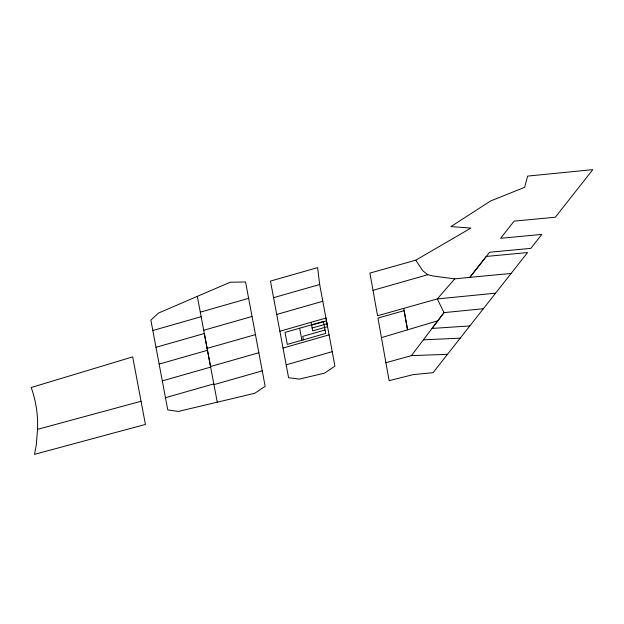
<?xml version="1.0" encoding="UTF-8"?>
<svg xmlns="http://www.w3.org/2000/svg" width="624" height="624" viewBox="0 0 624 624"><rect width="100%" height="100%" fill="white"/><g stroke="black" fill="none" stroke-linecap="round" stroke-linejoin="round"><path stroke-width="0.94" d="M37.549 429.343L37.604 420.935A790.889 294.996 -16.8 0 0 31.2 387.512L132.694 356.881L145.431 424.437L34.507 454.358L36.27 445.076L37.549 429.343L141.055 401.263M483.382 308.701L433.04 372.684L413.244 374.611L389.134 380.671L385.905 362.723L411.403 355.633L444.015 312.632L483.382 308.701L527.553 252.548L486.314 256.441L469.833 277.345L454.756 278.858L433.321 276.05L427.744 274.708L422.744 270.676L415.74 260.192L369.915 273.094L377.551 315.752L437.284 298.935L495.581 293.179M454.756 278.858L437.284 298.935L444.015 312.632L432.05 328.427L469.802 325.946M415.74 260.192L470.87 228.095L450.957 226.59L490.62 200.951L524.636 187.34L527.623 176.093L592.8 169.642L555.337 217.238L514.129 221.122L500.604 238.29L541.843 234.398L530.868 248.352L489.598 252.244L469.833 277.345L511.118 273.452M197.324 296.369L158.613 313.014L150.868 320.12L167.762 409.913L178.308 411.434L254.717 393.292L265.161 386.334L245.56 281.993L230.248 282.212L197.324 296.369L217.261 402.191M385.905 362.723L381.459 337.639L437.837 320.783M200.288 312.164L248.633 298.334M152.833 330.517L201.139 316.703M273.53 297.687L319.675 284.513L317.608 267.626L270.449 281.081L288.6 377.731L299.372 379.111L324.574 373.121L334.924 366.155L319.675 284.513M203.713 330.283L252.018 316.469M155.977 347.303L204.313 333.52L210.53 366.53L258.843 352.739M276.705 314.465L322.803 301.267M373.004 290.347L427.744 274.708M207.113 348.395L255.45 334.612M159.136 364.096L207.449 350.314M279.88 331.235L325.939 318.068L327.538 326.617L312.671 330.868L311.056 322.319M311.594 325.174L326.461 320.923M312.133 328.021L326.999 323.77M325.049 330.01L302.749 336.383L303.397 339.807M162.349 380.897L210.639 367.107M283.046 348.028L329.098 334.862M165.461 397.722L213.798 383.9M213.977 384.641L262.259 370.867M286.166 364.837L332.194 351.679M411.403 355.633L447.494 354.323M423.392 339.838L460.208 338.146M299.637 328.224L301.915 340.228M381.459 337.639L377.949 318.045L404.126 310.674L407.55 329.839L403.728 308.389M323.427 321.43L285.012 332.405L287.29 344.409L325.697 333.434L323.427 321.43"/></g></svg>
